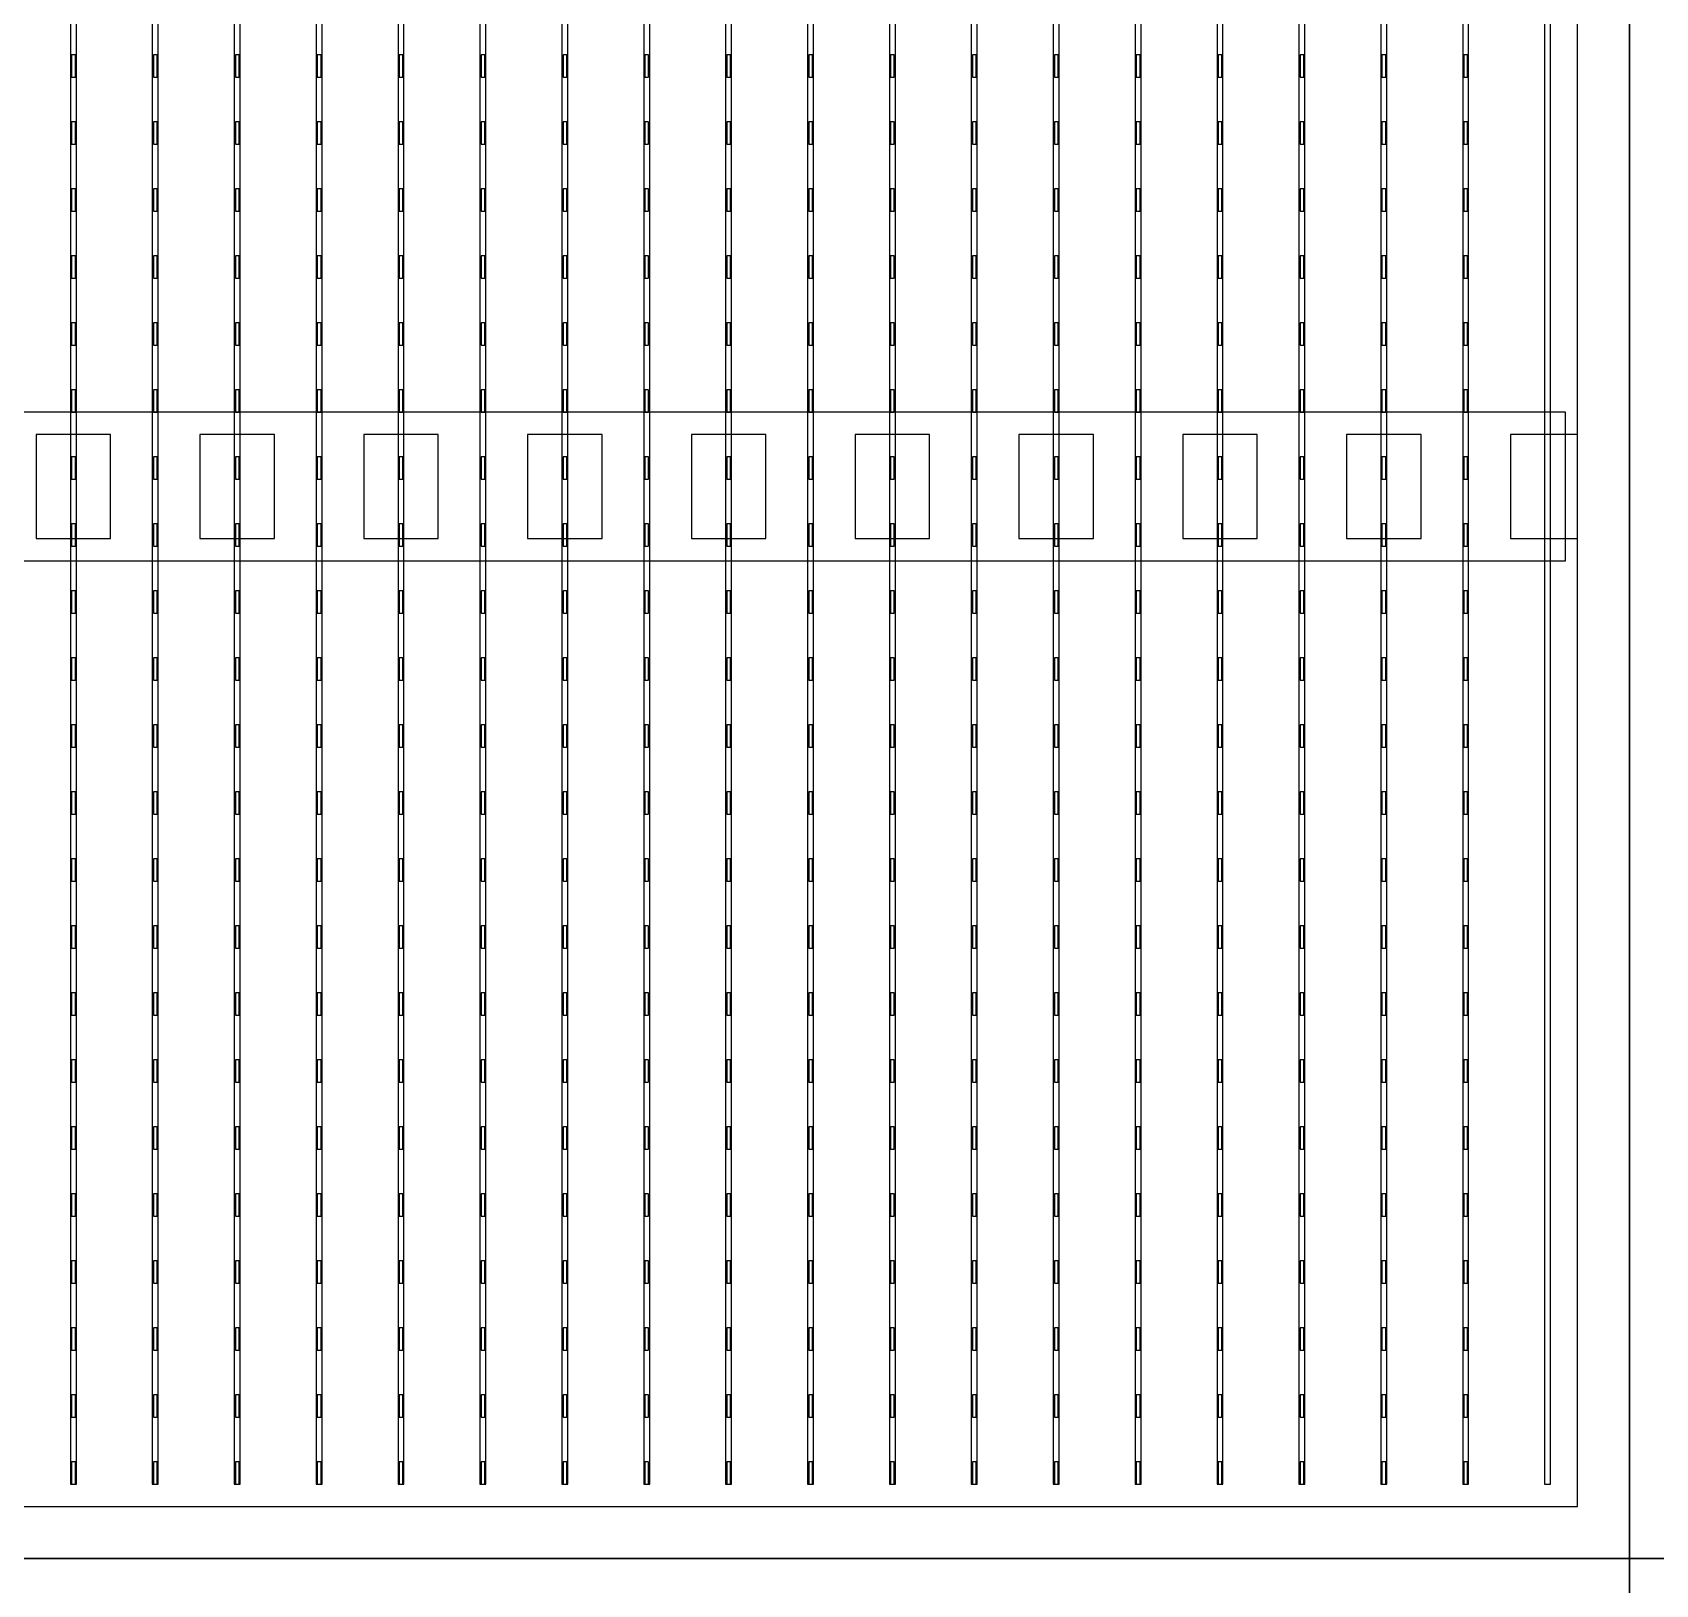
# Model space of a CAD drawing. Header units: millimetres. Extents: x -18 to 142, y -7 to 153.
# Drawn here: x 93.25 to 104.14, y 41.12 to 51.55 of the extents above; entities that cross this region are included whole.
import ezdxf

# ---------------------------------------------------------------- set-up
doc = ezdxf.new("R2010")
doc.units = ezdxf.units.MM
for name, color, linetype in [('BUSBARS', 3, 'Continuous'), ('CELLS', 5, 'Continuous'), ('CONTACT_PADS', 2, 'Continuous'), ('DICING', 4, 'Continuous'), ('FINGERS', 1, 'Continuous'), ('INSULATION', 2, 'Continuous')]:
    doc.layers.add(name, color=color, linetype=linetype)

msp = doc.modelspace()

# ---------------------------------------------------------------- linework, layer by layer
at = {"layer": 'BUSBARS'}
msp.add_lwpolyline([(103.54, 48), (103.54, 49), (83.5, 49), (83.5, 48), (103.54, 48)], close=True, dxfattribs=at)
at = {"layer": 'CELLS'}
for points in [[(103.97, 41.3), (103.97, 62.2), (83.07, 62.2), (83.07, 41.3), (103.97, 41.3)], [(124.87, 41.3), (124.87, 62.2), (103.97, 62.2), (103.97, 41.3), (124.87, 41.3)], [(103.97, 20.4), (103.97, 41.3), (83.07, 41.3), (83.07, 20.4), (103.97, 20.4)], [(124.87, 20.4), (124.87, 41.3), (103.97, 41.3), (103.97, 20.4), (124.87, 20.4)]]:
    msp.add_lwpolyline(points, close=True, dxfattribs=at)
at = {"layer": 'CONTACT_PADS'}
for points in [[(93.533, 51.25), (93.533, 51.4), (93.508, 51.4), (93.508, 51.25), (93.533, 51.25)], [(94.083, 51.25), (94.083, 51.4), (94.058, 51.4), (94.058, 51.25), (94.083, 51.25)], [(94.633, 51.25), (94.633, 51.4), (94.608, 51.4), (94.608, 51.25), (94.633, 51.25)], [(95.183, 51.25), (95.183, 51.4), (95.158, 51.4), (95.158, 51.25), (95.183, 51.25)], [(95.733, 51.25), (95.733, 51.4), (95.708, 51.4), (95.708, 51.25), (95.733, 51.25)], [(96.283, 51.25), (96.283, 51.4), (96.258, 51.4), (96.258, 51.25), (96.283, 51.25)], [(96.833, 51.25), (96.833, 51.4), (96.808, 51.4), (96.808, 51.25), (96.833, 51.25)], [(97.383, 51.25), (97.383, 51.4), (97.358, 51.4), (97.358, 51.25), (97.383, 51.25)], [(97.933, 51.25), (97.933, 51.4), (97.908, 51.4), (97.908, 51.25), (97.933, 51.25)], [(98.483, 51.25), (98.483, 51.4), (98.458, 51.4), (98.458, 51.25), (98.483, 51.25)], [(99.033, 51.25), (99.033, 51.4), (99.008, 51.4), (99.008, 51.25), (99.033, 51.25)], [(99.583, 51.25), (99.583, 51.4), (99.558, 51.4), (99.558, 51.25), (99.583, 51.25)], [(100.133, 51.25), (100.133, 51.4), (100.108, 51.4), (100.108, 51.25), (100.133, 51.25)], [(100.683, 51.25), (100.683, 51.4), (100.658, 51.4), (100.658, 51.25), (100.683, 51.25)], [(101.233, 51.25), (101.233, 51.4), (101.208, 51.4), (101.208, 51.25), (101.233, 51.25)], [(101.783, 51.25), (101.783, 51.4), (101.758, 51.4), (101.758, 51.25), (101.783, 51.25)], [(102.333, 51.25), (102.333, 51.4), (102.308, 51.4), (102.308, 51.25), (102.333, 51.25)], [(102.883, 51.25), (102.883, 51.4), (102.858, 51.4), (102.858, 51.25), (102.883, 51.25)], [(93.533, 50.8), (93.533, 50.95), (93.508, 50.95), (93.508, 50.8), (93.533, 50.8)], [(94.083, 50.8), (94.083, 50.95), (94.058, 50.95), (94.058, 50.8), (94.083, 50.8)], [(94.633, 50.8), (94.633, 50.95), (94.608, 50.95), (94.608, 50.8), (94.633, 50.8)], [(95.183, 50.8), (95.183, 50.95), (95.158, 50.95), (95.158, 50.8), (95.183, 50.8)], [(95.733, 50.8), (95.733, 50.95), (95.708, 50.95), (95.708, 50.8), (95.733, 50.8)], [(96.283, 50.8), (96.283, 50.95), (96.258, 50.95), (96.258, 50.8), (96.283, 50.8)], [(96.833, 50.8), (96.833, 50.95), (96.808, 50.95), (96.808, 50.8), (96.833, 50.8)], [(97.383, 50.8), (97.383, 50.95), (97.358, 50.95), (97.358, 50.8), (97.383, 50.8)], [(97.933, 50.8), (97.933, 50.95), (97.908, 50.95), (97.908, 50.8), (97.933, 50.8)], [(98.483, 50.8), (98.483, 50.95), (98.458, 50.95), (98.458, 50.8), (98.483, 50.8)], [(99.033, 50.8), (99.033, 50.95), (99.008, 50.95), (99.008, 50.8), (99.033, 50.8)], [(99.583, 50.8), (99.583, 50.95), (99.558, 50.95), (99.558, 50.8), (99.583, 50.8)], [(100.133, 50.8), (100.133, 50.95), (100.108, 50.95), (100.108, 50.8), (100.133, 50.8)], [(100.683, 50.8), (100.683, 50.95), (100.658, 50.95), (100.658, 50.8), (100.683, 50.8)], [(101.233, 50.8), (101.233, 50.95), (101.208, 50.95), (101.208, 50.8), (101.233, 50.8)], [(101.783, 50.8), (101.783, 50.95), (101.758, 50.95), (101.758, 50.8), (101.783, 50.8)], [(102.333, 50.8), (102.333, 50.95), (102.308, 50.95), (102.308, 50.8), (102.333, 50.8)], [(102.883, 50.8), (102.883, 50.95), (102.858, 50.95), (102.858, 50.8), (102.883, 50.8)], [(93.533, 50.35), (93.533, 50.5), (93.508, 50.5), (93.508, 50.35), (93.533, 50.35)], [(94.083, 50.35), (94.083, 50.5), (94.058, 50.5), (94.058, 50.35), (94.083, 50.35)], [(94.633, 50.35), (94.633, 50.5), (94.608, 50.5), (94.608, 50.35), (94.633, 50.35)], [(95.183, 50.35), (95.183, 50.5), (95.158, 50.5), (95.158, 50.35), (95.183, 50.35)], [(95.733, 50.35), (95.733, 50.5), (95.708, 50.5), (95.708, 50.35), (95.733, 50.35)], [(96.283, 50.35), (96.283, 50.5), (96.258, 50.5), (96.258, 50.35), (96.283, 50.35)], [(96.833, 50.35), (96.833, 50.5), (96.808, 50.5), (96.808, 50.35), (96.833, 50.35)], [(97.383, 50.35), (97.383, 50.5), (97.358, 50.5), (97.358, 50.35), (97.383, 50.35)], [(97.933, 50.35), (97.933, 50.5), (97.908, 50.5), (97.908, 50.35), (97.933, 50.35)], [(98.483, 50.35), (98.483, 50.5), (98.458, 50.5), (98.458, 50.35), (98.483, 50.35)], [(99.033, 50.35), (99.033, 50.5), (99.008, 50.5), (99.008, 50.35), (99.033, 50.35)], [(99.583, 50.35), (99.583, 50.5), (99.558, 50.5), (99.558, 50.35), (99.583, 50.35)], [(100.133, 50.35), (100.133, 50.5), (100.108, 50.5), (100.108, 50.35), (100.133, 50.35)], [(100.683, 50.35), (100.683, 50.5), (100.658, 50.5), (100.658, 50.35), (100.683, 50.35)], [(101.233, 50.35), (101.233, 50.5), (101.208, 50.5), (101.208, 50.35), (101.233, 50.35)], [(101.783, 50.35), (101.783, 50.5), (101.758, 50.5), (101.758, 50.35), (101.783, 50.35)], [(102.333, 50.35), (102.333, 50.5), (102.308, 50.5), (102.308, 50.35), (102.333, 50.35)], [(102.883, 50.35), (102.883, 50.5), (102.858, 50.5), (102.858, 50.35), (102.883, 50.35)], [(93.533, 49.9), (93.533, 50.05), (93.508, 50.05), (93.508, 49.9), (93.533, 49.9)], [(94.083, 49.9), (94.083, 50.05), (94.058, 50.05), (94.058, 49.9), (94.083, 49.9)], [(94.633, 49.9), (94.633, 50.05), (94.608, 50.05), (94.608, 49.9), (94.633, 49.9)], [(95.183, 49.9), (95.183, 50.05), (95.158, 50.05), (95.158, 49.9), (95.183, 49.9)], [(95.733, 49.9), (95.733, 50.05), (95.708, 50.05), (95.708, 49.9), (95.733, 49.9)], [(96.283, 49.9), (96.283, 50.05), (96.258, 50.05), (96.258, 49.9), (96.283, 49.9)], [(96.833, 49.9), (96.833, 50.05), (96.808, 50.05), (96.808, 49.9), (96.833, 49.9)], [(97.383, 49.9), (97.383, 50.05), (97.358, 50.05), (97.358, 49.9), (97.383, 49.9)], [(97.933, 49.9), (97.933, 50.05), (97.908, 50.05), (97.908, 49.9), (97.933, 49.9)], [(98.483, 49.9), (98.483, 50.05), (98.458, 50.05), (98.458, 49.9), (98.483, 49.9)], [(99.033, 49.9), (99.033, 50.05), (99.008, 50.05), (99.008, 49.9), (99.033, 49.9)], [(99.583, 49.9), (99.583, 50.05), (99.558, 50.05), (99.558, 49.9), (99.583, 49.9)], [(100.133, 49.9), (100.133, 50.05), (100.108, 50.05), (100.108, 49.9), (100.133, 49.9)], [(100.683, 49.9), (100.683, 50.05), (100.658, 50.05), (100.658, 49.9), (100.683, 49.9)], [(101.233, 49.9), (101.233, 50.05), (101.208, 50.05), (101.208, 49.9), (101.233, 49.9)], [(101.783, 49.9), (101.783, 50.05), (101.758, 50.05), (101.758, 49.9), (101.783, 49.9)], [(102.333, 49.9), (102.333, 50.05), (102.308, 50.05), (102.308, 49.9), (102.333, 49.9)], [(102.883, 49.9), (102.883, 50.05), (102.858, 50.05), (102.858, 49.9), (102.883, 49.9)], [(93.533, 49.45), (93.533, 49.6), (93.508, 49.6), (93.508, 49.45), (93.533, 49.45)], [(94.083, 49.45), (94.083, 49.6), (94.058, 49.6), (94.058, 49.45), (94.083, 49.45)], [(94.633, 49.45), (94.633, 49.6), (94.608, 49.6), (94.608, 49.45), (94.633, 49.45)], [(95.183, 49.45), (95.183, 49.6), (95.158, 49.6), (95.158, 49.45), (95.183, 49.45)], [(95.733, 49.45), (95.733, 49.6), (95.708, 49.6), (95.708, 49.45), (95.733, 49.45)], [(96.283, 49.45), (96.283, 49.6), (96.258, 49.6), (96.258, 49.45), (96.283, 49.45)], [(96.833, 49.45), (96.833, 49.6), (96.808, 49.6), (96.808, 49.45), (96.833, 49.45)], [(97.383, 49.45), (97.383, 49.6), (97.358, 49.6), (97.358, 49.45), (97.383, 49.45)], [(97.933, 49.45), (97.933, 49.6), (97.908, 49.6), (97.908, 49.45), (97.933, 49.45)], [(98.483, 49.45), (98.483, 49.6), (98.458, 49.6), (98.458, 49.45), (98.483, 49.45)], [(99.033, 49.45), (99.033, 49.6), (99.008, 49.6), (99.008, 49.45), (99.033, 49.45)], [(99.583, 49.45), (99.583, 49.6), (99.558, 49.6), (99.558, 49.45), (99.583, 49.45)], [(100.133, 49.45), (100.133, 49.6), (100.108, 49.6), (100.108, 49.45), (100.133, 49.45)], [(100.683, 49.45), (100.683, 49.6), (100.658, 49.6), (100.658, 49.45), (100.683, 49.45)], [(101.233, 49.45), (101.233, 49.6), (101.208, 49.6), (101.208, 49.45), (101.233, 49.45)], [(101.783, 49.45), (101.783, 49.6), (101.758, 49.6), (101.758, 49.45), (101.783, 49.45)], [(102.333, 49.45), (102.333, 49.6), (102.308, 49.6), (102.308, 49.45), (102.333, 49.45)], [(102.883, 49.45), (102.883, 49.6), (102.858, 49.6), (102.858, 49.45), (102.883, 49.45)], [(93.533, 49), (93.533, 49.15), (93.508, 49.15), (93.508, 49), (93.533, 49)], [(94.083, 49), (94.083, 49.15), (94.058, 49.15), (94.058, 49), (94.083, 49)], [(94.633, 49), (94.633, 49.15), (94.608, 49.15), (94.608, 49), (94.633, 49)], [(95.183, 49), (95.183, 49.15), (95.158, 49.15), (95.158, 49), (95.183, 49)], [(95.733, 49), (95.733, 49.15), (95.708, 49.15), (95.708, 49), (95.733, 49)], [(96.283, 49), (96.283, 49.15), (96.258, 49.15), (96.258, 49), (96.283, 49)], [(96.833, 49), (96.833, 49.15), (96.808, 49.15), (96.808, 49), (96.833, 49)], [(97.383, 49), (97.383, 49.15), (97.358, 49.15), (97.358, 49), (97.383, 49)], [(97.933, 49), (97.933, 49.15), (97.908, 49.15), (97.908, 49), (97.933, 49)], [(98.483, 49), (98.483, 49.15), (98.458, 49.15), (98.458, 49), (98.483, 49)], [(99.033, 49), (99.033, 49.15), (99.008, 49.15), (99.008, 49), (99.033, 49)], [(99.583, 49), (99.583, 49.15), (99.558, 49.15), (99.558, 49), (99.583, 49)], [(100.133, 49), (100.133, 49.15), (100.108, 49.15), (100.108, 49), (100.133, 49)], [(100.683, 49), (100.683, 49.15), (100.658, 49.15), (100.658, 49), (100.683, 49)], [(101.233, 49), (101.233, 49.15), (101.208, 49.15), (101.208, 49), (101.233, 49)], [(101.783, 49), (101.783, 49.15), (101.758, 49.15), (101.758, 49), (101.783, 49)], [(102.333, 49), (102.333, 49.15), (102.308, 49.15), (102.308, 49), (102.333, 49)], [(102.883, 49), (102.883, 49.15), (102.858, 49.15), (102.858, 49), (102.883, 49)], [(93.533, 48.55), (93.533, 48.7), (93.508, 48.7), (93.508, 48.55), (93.533, 48.55)], [(94.083, 48.55), (94.083, 48.7), (94.058, 48.7), (94.058, 48.55), (94.083, 48.55)], [(94.633, 48.55), (94.633, 48.7), (94.608, 48.7), (94.608, 48.55), (94.633, 48.55)], [(95.183, 48.55), (95.183, 48.7), (95.158, 48.7), (95.158, 48.55), (95.183, 48.55)], [(95.733, 48.55), (95.733, 48.7), (95.708, 48.7), (95.708, 48.55), (95.733, 48.55)], [(96.283, 48.55), (96.283, 48.7), (96.258, 48.7), (96.258, 48.55), (96.283, 48.55)], [(96.833, 48.55), (96.833, 48.7), (96.808, 48.7), (96.808, 48.55), (96.833, 48.55)], [(97.383, 48.55), (97.383, 48.7), (97.358, 48.7), (97.358, 48.55), (97.383, 48.55)], [(97.933, 48.55), (97.933, 48.7), (97.908, 48.7), (97.908, 48.55), (97.933, 48.55)], [(98.483, 48.55), (98.483, 48.7), (98.458, 48.7), (98.458, 48.55), (98.483, 48.55)], [(99.033, 48.55), (99.033, 48.7), (99.008, 48.7), (99.008, 48.55), (99.033, 48.55)], [(99.583, 48.55), (99.583, 48.7), (99.558, 48.7), (99.558, 48.55), (99.583, 48.55)], [(100.133, 48.55), (100.133, 48.7), (100.108, 48.7), (100.108, 48.55), (100.133, 48.55)], [(100.683, 48.55), (100.683, 48.7), (100.658, 48.7), (100.658, 48.55), (100.683, 48.55)], [(101.233, 48.55), (101.233, 48.7), (101.208, 48.7), (101.208, 48.55), (101.233, 48.55)], [(101.783, 48.55), (101.783, 48.7), (101.758, 48.7), (101.758, 48.55), (101.783, 48.55)], [(102.333, 48.55), (102.333, 48.7), (102.308, 48.7), (102.308, 48.55), (102.333, 48.55)], [(102.883, 48.55), (102.883, 48.7), (102.858, 48.7), (102.858, 48.55), (102.883, 48.55)], [(93.533, 48.1), (93.533, 48.25), (93.508, 48.25), (93.508, 48.1), (93.533, 48.1)], [(94.083, 48.1), (94.083, 48.25), (94.058, 48.25), (94.058, 48.1), (94.083, 48.1)], [(94.633, 48.1), (94.633, 48.25), (94.608, 48.25), (94.608, 48.1), (94.633, 48.1)], [(95.183, 48.1), (95.183, 48.25), (95.158, 48.25), (95.158, 48.1), (95.183, 48.1)], [(95.733, 48.1), (95.733, 48.25), (95.708, 48.25), (95.708, 48.1), (95.733, 48.1)], [(96.283, 48.1), (96.283, 48.25), (96.258, 48.25), (96.258, 48.1), (96.283, 48.1)], [(96.833, 48.1), (96.833, 48.25), (96.808, 48.25), (96.808, 48.1), (96.833, 48.1)], [(97.383, 48.1), (97.383, 48.25), (97.358, 48.25), (97.358, 48.1), (97.383, 48.1)], [(97.933, 48.1), (97.933, 48.25), (97.908, 48.25), (97.908, 48.1), (97.933, 48.1)], [(98.483, 48.1), (98.483, 48.25), (98.458, 48.25), (98.458, 48.1), (98.483, 48.1)], [(99.033, 48.1), (99.033, 48.25), (99.008, 48.25), (99.008, 48.1), (99.033, 48.1)], [(99.583, 48.1), (99.583, 48.25), (99.558, 48.25), (99.558, 48.1), (99.583, 48.1)], [(100.133, 48.1), (100.133, 48.25), (100.108, 48.25), (100.108, 48.1), (100.133, 48.1)], [(100.683, 48.1), (100.683, 48.25), (100.658, 48.25), (100.658, 48.1), (100.683, 48.1)], [(101.233, 48.1), (101.233, 48.25), (101.208, 48.25), (101.208, 48.1), (101.233, 48.1)], [(101.783, 48.1), (101.783, 48.25), (101.758, 48.25), (101.758, 48.1), (101.783, 48.1)], [(102.333, 48.1), (102.333, 48.25), (102.308, 48.25), (102.308, 48.1), (102.333, 48.1)], [(102.883, 48.1), (102.883, 48.25), (102.858, 48.25), (102.858, 48.1), (102.883, 48.1)], [(93.533, 47.65), (93.533, 47.8), (93.508, 47.8), (93.508, 47.65), (93.533, 47.65)], [(94.083, 47.65), (94.083, 47.8), (94.058, 47.8), (94.058, 47.65), (94.083, 47.65)], [(94.633, 47.65), (94.633, 47.8), (94.608, 47.8), (94.608, 47.65), (94.633, 47.65)], [(95.183, 47.65), (95.183, 47.8), (95.158, 47.8), (95.158, 47.65), (95.183, 47.65)], [(95.733, 47.65), (95.733, 47.8), (95.708, 47.8), (95.708, 47.65), (95.733, 47.65)], [(96.283, 47.65), (96.283, 47.8), (96.258, 47.8), (96.258, 47.65), (96.283, 47.65)], [(96.833, 47.65), (96.833, 47.8), (96.808, 47.8), (96.808, 47.65), (96.833, 47.65)], [(97.383, 47.65), (97.383, 47.8), (97.358, 47.8), (97.358, 47.65), (97.383, 47.65)], [(97.933, 47.65), (97.933, 47.8), (97.908, 47.8), (97.908, 47.65), (97.933, 47.65)], [(98.483, 47.65), (98.483, 47.8), (98.458, 47.8), (98.458, 47.65), (98.483, 47.65)], [(99.033, 47.65), (99.033, 47.8), (99.008, 47.8), (99.008, 47.65), (99.033, 47.65)], [(99.583, 47.65), (99.583, 47.8), (99.558, 47.8), (99.558, 47.65), (99.583, 47.65)], [(100.133, 47.65), (100.133, 47.8), (100.108, 47.8), (100.108, 47.65), (100.133, 47.65)], [(100.683, 47.65), (100.683, 47.8), (100.658, 47.8), (100.658, 47.65), (100.683, 47.65)], [(101.233, 47.65), (101.233, 47.8), (101.208, 47.8), (101.208, 47.65), (101.233, 47.65)], [(101.783, 47.65), (101.783, 47.8), (101.758, 47.8), (101.758, 47.65), (101.783, 47.65)], [(102.333, 47.65), (102.333, 47.8), (102.308, 47.8), (102.308, 47.65), (102.333, 47.65)], [(102.883, 47.65), (102.883, 47.8), (102.858, 47.8), (102.858, 47.65), (102.883, 47.65)], [(93.533, 47.2), (93.533, 47.35), (93.508, 47.35), (93.508, 47.2), (93.533, 47.2)], [(94.083, 47.2), (94.083, 47.35), (94.058, 47.35), (94.058, 47.2), (94.083, 47.2)], [(94.633, 47.2), (94.633, 47.35), (94.608, 47.35), (94.608, 47.2), (94.633, 47.2)], [(95.183, 47.2), (95.183, 47.35), (95.158, 47.35), (95.158, 47.2), (95.183, 47.2)], [(95.733, 47.2), (95.733, 47.35), (95.708, 47.35), (95.708, 47.2), (95.733, 47.2)], [(96.283, 47.2), (96.283, 47.35), (96.258, 47.35), (96.258, 47.2), (96.283, 47.2)], [(96.833, 47.2), (96.833, 47.35), (96.808, 47.35), (96.808, 47.2), (96.833, 47.2)], [(97.383, 47.2), (97.383, 47.35), (97.358, 47.35), (97.358, 47.2), (97.383, 47.2)], [(97.933, 47.2), (97.933, 47.35), (97.908, 47.35), (97.908, 47.2), (97.933, 47.2)], [(98.483, 47.2), (98.483, 47.35), (98.458, 47.35), (98.458, 47.2), (98.483, 47.2)], [(99.033, 47.2), (99.033, 47.35), (99.008, 47.35), (99.008, 47.2), (99.033, 47.2)], [(99.583, 47.2), (99.583, 47.35), (99.558, 47.35), (99.558, 47.2), (99.583, 47.2)], [(100.133, 47.2), (100.133, 47.35), (100.108, 47.35), (100.108, 47.2), (100.133, 47.2)], [(100.683, 47.2), (100.683, 47.35), (100.658, 47.35), (100.658, 47.2), (100.683, 47.2)], [(101.233, 47.2), (101.233, 47.35), (101.208, 47.35), (101.208, 47.2), (101.233, 47.2)], [(101.783, 47.2), (101.783, 47.35), (101.758, 47.35), (101.758, 47.2), (101.783, 47.2)], [(102.333, 47.2), (102.333, 47.35), (102.308, 47.35), (102.308, 47.2), (102.333, 47.2)], [(102.883, 47.2), (102.883, 47.35), (102.858, 47.35), (102.858, 47.2), (102.883, 47.2)], [(93.533, 46.75), (93.533, 46.9), (93.508, 46.9), (93.508, 46.75), (93.533, 46.75)], [(94.083, 46.75), (94.083, 46.9), (94.058, 46.9), (94.058, 46.75), (94.083, 46.75)], [(94.633, 46.75), (94.633, 46.9), (94.608, 46.9), (94.608, 46.75), (94.633, 46.75)], [(95.183, 46.75), (95.183, 46.9), (95.158, 46.9), (95.158, 46.75), (95.183, 46.75)], [(95.733, 46.75), (95.733, 46.9), (95.708, 46.9), (95.708, 46.75), (95.733, 46.75)], [(96.283, 46.75), (96.283, 46.9), (96.258, 46.9), (96.258, 46.75), (96.283, 46.75)], [(96.833, 46.75), (96.833, 46.9), (96.808, 46.9), (96.808, 46.75), (96.833, 46.75)], [(97.383, 46.75), (97.383, 46.9), (97.358, 46.9), (97.358, 46.75), (97.383, 46.75)], [(97.933, 46.75), (97.933, 46.9), (97.908, 46.9), (97.908, 46.75), (97.933, 46.75)], [(98.483, 46.75), (98.483, 46.9), (98.458, 46.9), (98.458, 46.75), (98.483, 46.75)], [(99.033, 46.75), (99.033, 46.9), (99.008, 46.9), (99.008, 46.75), (99.033, 46.75)], [(99.583, 46.75), (99.583, 46.9), (99.558, 46.9), (99.558, 46.75), (99.583, 46.75)], [(100.133, 46.75), (100.133, 46.9), (100.108, 46.9), (100.108, 46.75), (100.133, 46.75)], [(100.683, 46.75), (100.683, 46.9), (100.658, 46.9), (100.658, 46.75), (100.683, 46.75)], [(101.233, 46.75), (101.233, 46.9), (101.208, 46.9), (101.208, 46.75), (101.233, 46.75)], [(101.783, 46.75), (101.783, 46.9), (101.758, 46.9), (101.758, 46.75), (101.783, 46.75)], [(102.333, 46.75), (102.333, 46.9), (102.308, 46.9), (102.308, 46.75), (102.333, 46.75)], [(102.883, 46.75), (102.883, 46.9), (102.858, 46.9), (102.858, 46.75), (102.883, 46.75)], [(93.533, 46.3), (93.533, 46.45), (93.508, 46.45), (93.508, 46.3), (93.533, 46.3)], [(94.083, 46.3), (94.083, 46.45), (94.058, 46.45), (94.058, 46.3), (94.083, 46.3)], [(94.633, 46.3), (94.633, 46.45), (94.608, 46.45), (94.608, 46.3), (94.633, 46.3)], [(95.183, 46.3), (95.183, 46.45), (95.158, 46.45), (95.158, 46.3), (95.183, 46.3)], [(95.733, 46.3), (95.733, 46.45), (95.708, 46.45), (95.708, 46.3), (95.733, 46.3)], [(96.283, 46.3), (96.283, 46.45), (96.258, 46.45), (96.258, 46.3), (96.283, 46.3)], [(96.833, 46.3), (96.833, 46.45), (96.808, 46.45), (96.808, 46.3), (96.833, 46.3)], [(97.383, 46.3), (97.383, 46.45), (97.358, 46.45), (97.358, 46.3), (97.383, 46.3)], [(97.933, 46.3), (97.933, 46.45), (97.908, 46.45), (97.908, 46.3), (97.933, 46.3)], [(98.483, 46.3), (98.483, 46.45), (98.458, 46.45), (98.458, 46.3), (98.483, 46.3)], [(99.033, 46.3), (99.033, 46.45), (99.008, 46.45), (99.008, 46.3), (99.033, 46.3)], [(99.583, 46.3), (99.583, 46.45), (99.558, 46.45), (99.558, 46.3), (99.583, 46.3)], [(100.133, 46.3), (100.133, 46.45), (100.108, 46.45), (100.108, 46.3), (100.133, 46.3)], [(100.683, 46.3), (100.683, 46.45), (100.658, 46.45), (100.658, 46.3), (100.683, 46.3)], [(101.233, 46.3), (101.233, 46.45), (101.208, 46.45), (101.208, 46.3), (101.233, 46.3)], [(101.783, 46.3), (101.783, 46.45), (101.758, 46.45), (101.758, 46.3), (101.783, 46.3)], [(102.333, 46.3), (102.333, 46.45), (102.308, 46.45), (102.308, 46.3), (102.333, 46.3)], [(102.883, 46.3), (102.883, 46.45), (102.858, 46.45), (102.858, 46.3), (102.883, 46.3)], [(93.533, 45.85), (93.533, 46), (93.508, 46), (93.508, 45.85), (93.533, 45.85)], [(94.083, 45.85), (94.083, 46), (94.058, 46), (94.058, 45.85), (94.083, 45.85)], [(94.633, 45.85), (94.633, 46), (94.608, 46), (94.608, 45.85), (94.633, 45.85)], [(95.183, 45.85), (95.183, 46), (95.158, 46), (95.158, 45.85), (95.183, 45.85)], [(95.733, 45.85), (95.733, 46), (95.708, 46), (95.708, 45.85), (95.733, 45.85)], [(96.283, 45.85), (96.283, 46), (96.258, 46), (96.258, 45.85), (96.283, 45.85)], [(96.833, 45.85), (96.833, 46), (96.808, 46), (96.808, 45.85), (96.833, 45.85)], [(97.383, 45.85), (97.383, 46), (97.358, 46), (97.358, 45.85), (97.383, 45.85)], [(97.933, 45.85), (97.933, 46), (97.908, 46), (97.908, 45.85), (97.933, 45.85)], [(98.483, 45.85), (98.483, 46), (98.458, 46), (98.458, 45.85), (98.483, 45.85)], [(99.033, 45.85), (99.033, 46), (99.008, 46), (99.008, 45.85), (99.033, 45.85)], [(99.583, 45.85), (99.583, 46), (99.558, 46), (99.558, 45.85), (99.583, 45.85)], [(100.133, 45.85), (100.133, 46), (100.108, 46), (100.108, 45.85), (100.133, 45.85)], [(100.683, 45.85), (100.683, 46), (100.658, 46), (100.658, 45.85), (100.683, 45.85)], [(101.233, 45.85), (101.233, 46), (101.208, 46), (101.208, 45.85), (101.233, 45.85)], [(101.783, 45.85), (101.783, 46), (101.758, 46), (101.758, 45.85), (101.783, 45.85)], [(102.333, 45.85), (102.333, 46), (102.308, 46), (102.308, 45.85), (102.333, 45.85)], [(102.883, 45.85), (102.883, 46), (102.858, 46), (102.858, 45.85), (102.883, 45.85)], [(93.533, 45.4), (93.533, 45.55), (93.508, 45.55), (93.508, 45.4), (93.533, 45.4)], [(94.083, 45.4), (94.083, 45.55), (94.058, 45.55), (94.058, 45.4), (94.083, 45.4)], [(94.633, 45.4), (94.633, 45.55), (94.608, 45.55), (94.608, 45.4), (94.633, 45.4)], [(95.183, 45.4), (95.183, 45.55), (95.158, 45.55), (95.158, 45.4), (95.183, 45.4)], [(95.733, 45.4), (95.733, 45.55), (95.708, 45.55), (95.708, 45.4), (95.733, 45.4)], [(96.283, 45.4), (96.283, 45.55), (96.258, 45.55), (96.258, 45.4), (96.283, 45.4)], [(96.833, 45.4), (96.833, 45.55), (96.808, 45.55), (96.808, 45.4), (96.833, 45.4)], [(97.383, 45.4), (97.383, 45.55), (97.358, 45.55), (97.358, 45.4), (97.383, 45.4)], [(97.933, 45.4), (97.933, 45.55), (97.908, 45.55), (97.908, 45.4), (97.933, 45.4)], [(98.483, 45.4), (98.483, 45.55), (98.458, 45.55), (98.458, 45.4), (98.483, 45.4)], [(99.033, 45.4), (99.033, 45.55), (99.008, 45.55), (99.008, 45.4), (99.033, 45.4)], [(99.583, 45.4), (99.583, 45.55), (99.558, 45.55), (99.558, 45.4), (99.583, 45.4)], [(100.133, 45.4), (100.133, 45.55), (100.108, 45.55), (100.108, 45.4), (100.133, 45.4)], [(100.683, 45.4), (100.683, 45.55), (100.658, 45.55), (100.658, 45.4), (100.683, 45.4)], [(101.233, 45.4), (101.233, 45.55), (101.208, 45.55), (101.208, 45.4), (101.233, 45.4)], [(101.783, 45.4), (101.783, 45.55), (101.758, 45.55), (101.758, 45.4), (101.783, 45.4)], [(102.333, 45.4), (102.333, 45.55), (102.308, 45.55), (102.308, 45.4), (102.333, 45.4)], [(102.883, 45.4), (102.883, 45.55), (102.858, 45.55), (102.858, 45.4), (102.883, 45.4)], [(93.533, 44.95), (93.533, 45.1), (93.508, 45.1), (93.508, 44.95), (93.533, 44.95)], [(94.083, 44.95), (94.083, 45.1), (94.058, 45.1), (94.058, 44.95), (94.083, 44.95)], [(94.633, 44.95), (94.633, 45.1), (94.608, 45.1), (94.608, 44.95), (94.633, 44.95)], [(95.183, 44.95), (95.183, 45.1), (95.158, 45.1), (95.158, 44.95), (95.183, 44.95)], [(95.733, 44.95), (95.733, 45.1), (95.708, 45.1), (95.708, 44.95), (95.733, 44.95)], [(96.283, 44.95), (96.283, 45.1), (96.258, 45.1), (96.258, 44.95), (96.283, 44.95)], [(96.833, 44.95), (96.833, 45.1), (96.808, 45.1), (96.808, 44.95), (96.833, 44.95)], [(97.383, 44.95), (97.383, 45.1), (97.358, 45.1), (97.358, 44.95), (97.383, 44.95)], [(97.933, 44.95), (97.933, 45.1), (97.908, 45.1), (97.908, 44.95), (97.933, 44.95)], [(98.483, 44.95), (98.483, 45.1), (98.458, 45.1), (98.458, 44.95), (98.483, 44.95)], [(99.033, 44.95), (99.033, 45.1), (99.008, 45.1), (99.008, 44.95), (99.033, 44.95)], [(99.583, 44.95), (99.583, 45.1), (99.558, 45.1), (99.558, 44.95), (99.583, 44.95)], [(100.133, 44.95), (100.133, 45.1), (100.108, 45.1), (100.108, 44.95), (100.133, 44.95)], [(100.683, 44.95), (100.683, 45.1), (100.658, 45.1), (100.658, 44.95), (100.683, 44.95)], [(101.233, 44.95), (101.233, 45.1), (101.208, 45.1), (101.208, 44.95), (101.233, 44.95)], [(101.783, 44.95), (101.783, 45.1), (101.758, 45.1), (101.758, 44.95), (101.783, 44.95)], [(102.333, 44.95), (102.333, 45.1), (102.308, 45.1), (102.308, 44.95), (102.333, 44.95)], [(102.883, 44.95), (102.883, 45.1), (102.858, 45.1), (102.858, 44.95), (102.883, 44.95)], [(93.533, 44.5), (93.533, 44.65), (93.508, 44.65), (93.508, 44.5), (93.533, 44.5)], [(94.083, 44.5), (94.083, 44.65), (94.058, 44.65), (94.058, 44.5), (94.083, 44.5)], [(94.633, 44.5), (94.633, 44.65), (94.608, 44.65), (94.608, 44.5), (94.633, 44.5)], [(95.183, 44.5), (95.183, 44.65), (95.158, 44.65), (95.158, 44.5), (95.183, 44.5)], [(95.733, 44.5), (95.733, 44.65), (95.708, 44.65), (95.708, 44.5), (95.733, 44.5)], [(96.283, 44.5), (96.283, 44.65), (96.258, 44.65), (96.258, 44.5), (96.283, 44.5)], [(96.833, 44.5), (96.833, 44.65), (96.808, 44.65), (96.808, 44.5), (96.833, 44.5)], [(97.383, 44.5), (97.383, 44.65), (97.358, 44.65), (97.358, 44.5), (97.383, 44.5)], [(97.933, 44.5), (97.933, 44.65), (97.908, 44.65), (97.908, 44.5), (97.933, 44.5)], [(98.483, 44.5), (98.483, 44.65), (98.458, 44.65), (98.458, 44.5), (98.483, 44.5)], [(99.033, 44.5), (99.033, 44.65), (99.008, 44.65), (99.008, 44.5), (99.033, 44.5)], [(99.583, 44.5), (99.583, 44.65), (99.558, 44.65), (99.558, 44.5), (99.583, 44.5)], [(100.133, 44.5), (100.133, 44.65), (100.108, 44.65), (100.108, 44.5), (100.133, 44.5)], [(100.683, 44.5), (100.683, 44.65), (100.658, 44.65), (100.658, 44.5), (100.683, 44.5)], [(101.233, 44.5), (101.233, 44.65), (101.208, 44.65), (101.208, 44.5), (101.233, 44.5)], [(101.783, 44.5), (101.783, 44.65), (101.758, 44.65), (101.758, 44.5), (101.783, 44.5)], [(102.333, 44.5), (102.333, 44.65), (102.308, 44.65), (102.308, 44.5), (102.333, 44.5)], [(102.883, 44.5), (102.883, 44.65), (102.858, 44.65), (102.858, 44.5), (102.883, 44.5)], [(93.533, 44.05), (93.533, 44.2), (93.508, 44.2), (93.508, 44.05), (93.533, 44.05)], [(94.083, 44.05), (94.083, 44.2), (94.058, 44.2), (94.058, 44.05), (94.083, 44.05)], [(94.633, 44.05), (94.633, 44.2), (94.608, 44.2), (94.608, 44.05), (94.633, 44.05)], [(95.183, 44.05), (95.183, 44.2), (95.158, 44.2), (95.158, 44.05), (95.183, 44.05)], [(95.733, 44.05), (95.733, 44.2), (95.708, 44.2), (95.708, 44.05), (95.733, 44.05)], [(96.283, 44.05), (96.283, 44.2), (96.258, 44.2), (96.258, 44.05), (96.283, 44.05)], [(96.833, 44.05), (96.833, 44.2), (96.808, 44.2), (96.808, 44.05), (96.833, 44.05)], [(97.383, 44.05), (97.383, 44.2), (97.358, 44.2), (97.358, 44.05), (97.383, 44.05)], [(97.933, 44.05), (97.933, 44.2), (97.908, 44.2), (97.908, 44.05), (97.933, 44.05)], [(98.483, 44.05), (98.483, 44.2), (98.458, 44.2), (98.458, 44.05), (98.483, 44.05)], [(99.033, 44.05), (99.033, 44.2), (99.008, 44.2), (99.008, 44.05), (99.033, 44.05)], [(99.583, 44.05), (99.583, 44.2), (99.558, 44.2), (99.558, 44.05), (99.583, 44.05)], [(100.133, 44.05), (100.133, 44.2), (100.108, 44.2), (100.108, 44.05), (100.133, 44.05)], [(100.683, 44.05), (100.683, 44.2), (100.658, 44.2), (100.658, 44.05), (100.683, 44.05)], [(101.233, 44.05), (101.233, 44.2), (101.208, 44.2), (101.208, 44.05), (101.233, 44.05)], [(101.783, 44.05), (101.783, 44.2), (101.758, 44.2), (101.758, 44.05), (101.783, 44.05)], [(102.333, 44.05), (102.333, 44.2), (102.308, 44.2), (102.308, 44.05), (102.333, 44.05)], [(102.883, 44.05), (102.883, 44.2), (102.858, 44.2), (102.858, 44.05), (102.883, 44.05)], [(93.533, 43.6), (93.533, 43.75), (93.508, 43.75), (93.508, 43.6), (93.533, 43.6)], [(94.083, 43.6), (94.083, 43.75), (94.058, 43.75), (94.058, 43.6), (94.083, 43.6)], [(94.633, 43.6), (94.633, 43.75), (94.608, 43.75), (94.608, 43.6), (94.633, 43.6)], [(95.183, 43.6), (95.183, 43.75), (95.158, 43.75), (95.158, 43.6), (95.183, 43.6)], [(95.733, 43.6), (95.733, 43.75), (95.708, 43.75), (95.708, 43.6), (95.733, 43.6)], [(96.283, 43.6), (96.283, 43.75), (96.258, 43.75), (96.258, 43.6), (96.283, 43.6)], [(96.833, 43.6), (96.833, 43.75), (96.808, 43.75), (96.808, 43.6), (96.833, 43.6)], [(97.383, 43.6), (97.383, 43.75), (97.358, 43.75), (97.358, 43.6), (97.383, 43.6)], [(97.933, 43.6), (97.933, 43.75), (97.908, 43.75), (97.908, 43.6), (97.933, 43.6)], [(98.483, 43.6), (98.483, 43.75), (98.458, 43.75), (98.458, 43.6), (98.483, 43.6)], [(99.033, 43.6), (99.033, 43.75), (99.008, 43.75), (99.008, 43.6), (99.033, 43.6)], [(99.583, 43.6), (99.583, 43.75), (99.558, 43.75), (99.558, 43.6), (99.583, 43.6)], [(100.133, 43.6), (100.133, 43.75), (100.108, 43.75), (100.108, 43.6), (100.133, 43.6)], [(100.683, 43.6), (100.683, 43.75), (100.658, 43.75), (100.658, 43.6), (100.683, 43.6)], [(101.233, 43.6), (101.233, 43.75), (101.208, 43.75), (101.208, 43.6), (101.233, 43.6)], [(101.783, 43.6), (101.783, 43.75), (101.758, 43.75), (101.758, 43.6), (101.783, 43.6)], [(102.333, 43.6), (102.333, 43.75), (102.308, 43.75), (102.308, 43.6), (102.333, 43.6)], [(102.883, 43.6), (102.883, 43.75), (102.858, 43.75), (102.858, 43.6), (102.883, 43.6)], [(93.533, 43.15), (93.533, 43.3), (93.508, 43.3), (93.508, 43.15), (93.533, 43.15)], [(94.083, 43.15), (94.083, 43.3), (94.058, 43.3), (94.058, 43.15), (94.083, 43.15)], [(94.633, 43.15), (94.633, 43.3), (94.608, 43.3), (94.608, 43.15), (94.633, 43.15)], [(95.183, 43.15), (95.183, 43.3), (95.158, 43.3), (95.158, 43.15), (95.183, 43.15)], [(95.733, 43.15), (95.733, 43.3), (95.708, 43.3), (95.708, 43.15), (95.733, 43.15)], [(96.283, 43.15), (96.283, 43.3), (96.258, 43.3), (96.258, 43.15), (96.283, 43.15)], [(96.833, 43.15), (96.833, 43.3), (96.808, 43.3), (96.808, 43.15), (96.833, 43.15)], [(97.383, 43.15), (97.383, 43.3), (97.358, 43.3), (97.358, 43.15), (97.383, 43.15)], [(97.933, 43.15), (97.933, 43.3), (97.908, 43.3), (97.908, 43.15), (97.933, 43.15)], [(98.483, 43.15), (98.483, 43.3), (98.458, 43.3), (98.458, 43.15), (98.483, 43.15)], [(99.033, 43.15), (99.033, 43.3), (99.008, 43.3), (99.008, 43.15), (99.033, 43.15)], [(99.583, 43.15), (99.583, 43.3), (99.558, 43.3), (99.558, 43.15), (99.583, 43.15)], [(100.133, 43.15), (100.133, 43.3), (100.108, 43.3), (100.108, 43.15), (100.133, 43.15)], [(100.683, 43.15), (100.683, 43.3), (100.658, 43.3), (100.658, 43.15), (100.683, 43.15)], [(101.233, 43.15), (101.233, 43.3), (101.208, 43.3), (101.208, 43.15), (101.233, 43.15)], [(101.783, 43.15), (101.783, 43.3), (101.758, 43.3), (101.758, 43.15), (101.783, 43.15)], [(102.333, 43.15), (102.333, 43.3), (102.308, 43.3), (102.308, 43.15), (102.333, 43.15)], [(102.883, 43.15), (102.883, 43.3), (102.858, 43.3), (102.858, 43.15), (102.883, 43.15)], [(93.533, 42.7), (93.533, 42.85), (93.508, 42.85), (93.508, 42.7), (93.533, 42.7)], [(94.083, 42.7), (94.083, 42.85), (94.058, 42.85), (94.058, 42.7), (94.083, 42.7)], [(94.633, 42.7), (94.633, 42.85), (94.608, 42.85), (94.608, 42.7), (94.633, 42.7)], [(95.183, 42.7), (95.183, 42.85), (95.158, 42.85), (95.158, 42.7), (95.183, 42.7)], [(95.733, 42.7), (95.733, 42.85), (95.708, 42.85), (95.708, 42.7), (95.733, 42.7)], [(96.283, 42.7), (96.283, 42.85), (96.258, 42.85), (96.258, 42.7), (96.283, 42.7)], [(96.833, 42.7), (96.833, 42.85), (96.808, 42.85), (96.808, 42.7), (96.833, 42.7)], [(97.383, 42.7), (97.383, 42.85), (97.358, 42.85), (97.358, 42.7), (97.383, 42.7)], [(97.933, 42.7), (97.933, 42.85), (97.908, 42.85), (97.908, 42.7), (97.933, 42.7)], [(98.483, 42.7), (98.483, 42.85), (98.458, 42.85), (98.458, 42.7), (98.483, 42.7)], [(99.033, 42.7), (99.033, 42.85), (99.008, 42.85), (99.008, 42.7), (99.033, 42.7)], [(99.583, 42.7), (99.583, 42.85), (99.558, 42.85), (99.558, 42.7), (99.583, 42.7)], [(100.133, 42.7), (100.133, 42.85), (100.108, 42.85), (100.108, 42.7), (100.133, 42.7)], [(100.683, 42.7), (100.683, 42.85), (100.658, 42.85), (100.658, 42.7), (100.683, 42.7)], [(101.233, 42.7), (101.233, 42.85), (101.208, 42.85), (101.208, 42.7), (101.233, 42.7)], [(101.783, 42.7), (101.783, 42.85), (101.758, 42.85), (101.758, 42.7), (101.783, 42.7)], [(102.333, 42.7), (102.333, 42.85), (102.308, 42.85), (102.308, 42.7), (102.333, 42.7)], [(102.883, 42.7), (102.883, 42.85), (102.858, 42.85), (102.858, 42.7), (102.883, 42.7)], [(93.533, 42.25), (93.533, 42.4), (93.508, 42.4), (93.508, 42.25), (93.533, 42.25)], [(94.083, 42.25), (94.083, 42.4), (94.058, 42.4), (94.058, 42.25), (94.083, 42.25)], [(94.633, 42.25), (94.633, 42.4), (94.608, 42.4), (94.608, 42.25), (94.633, 42.25)], [(95.183, 42.25), (95.183, 42.4), (95.158, 42.4), (95.158, 42.25), (95.183, 42.25)], [(95.733, 42.25), (95.733, 42.4), (95.708, 42.4), (95.708, 42.25), (95.733, 42.25)], [(96.283, 42.25), (96.283, 42.4), (96.258, 42.4), (96.258, 42.25), (96.283, 42.25)], [(96.833, 42.25), (96.833, 42.4), (96.808, 42.4), (96.808, 42.25), (96.833, 42.25)], [(97.383, 42.25), (97.383, 42.4), (97.358, 42.4), (97.358, 42.25), (97.383, 42.25)], [(97.933, 42.25), (97.933, 42.4), (97.908, 42.4), (97.908, 42.25), (97.933, 42.25)], [(98.483, 42.25), (98.483, 42.4), (98.458, 42.4), (98.458, 42.25), (98.483, 42.25)], [(99.033, 42.25), (99.033, 42.4), (99.008, 42.4), (99.008, 42.25), (99.033, 42.25)], [(99.583, 42.25), (99.583, 42.4), (99.558, 42.4), (99.558, 42.25), (99.583, 42.25)], [(100.133, 42.25), (100.133, 42.4), (100.108, 42.4), (100.108, 42.25), (100.133, 42.25)], [(100.683, 42.25), (100.683, 42.4), (100.658, 42.4), (100.658, 42.25), (100.683, 42.25)], [(101.233, 42.25), (101.233, 42.4), (101.208, 42.4), (101.208, 42.25), (101.233, 42.25)], [(101.783, 42.25), (101.783, 42.4), (101.758, 42.4), (101.758, 42.25), (101.783, 42.25)], [(102.333, 42.25), (102.333, 42.4), (102.308, 42.4), (102.308, 42.25), (102.333, 42.25)], [(102.883, 42.25), (102.883, 42.4), (102.858, 42.4), (102.858, 42.25), (102.883, 42.25)], [(93.533, 41.8), (93.533, 41.95), (93.508, 41.95), (93.508, 41.8), (93.533, 41.8)], [(94.083, 41.8), (94.083, 41.95), (94.058, 41.95), (94.058, 41.8), (94.083, 41.8)], [(94.633, 41.8), (94.633, 41.95), (94.608, 41.95), (94.608, 41.8), (94.633, 41.8)], [(95.183, 41.8), (95.183, 41.95), (95.158, 41.95), (95.158, 41.8), (95.183, 41.8)], [(95.733, 41.8), (95.733, 41.95), (95.708, 41.95), (95.708, 41.8), (95.733, 41.8)], [(96.283, 41.8), (96.283, 41.95), (96.258, 41.95), (96.258, 41.8), (96.283, 41.8)], [(96.833, 41.8), (96.833, 41.95), (96.808, 41.95), (96.808, 41.8), (96.833, 41.8)], [(97.383, 41.8), (97.383, 41.95), (97.358, 41.95), (97.358, 41.8), (97.383, 41.8)], [(97.933, 41.8), (97.933, 41.95), (97.908, 41.95), (97.908, 41.8), (97.933, 41.8)], [(98.483, 41.8), (98.483, 41.95), (98.458, 41.95), (98.458, 41.8), (98.483, 41.8)], [(99.033, 41.8), (99.033, 41.95), (99.008, 41.95), (99.008, 41.8), (99.033, 41.8)], [(99.583, 41.8), (99.583, 41.95), (99.558, 41.95), (99.558, 41.8), (99.583, 41.8)], [(100.133, 41.8), (100.133, 41.95), (100.108, 41.95), (100.108, 41.8), (100.133, 41.8)], [(100.683, 41.8), (100.683, 41.95), (100.658, 41.95), (100.658, 41.8), (100.683, 41.8)], [(101.233, 41.8), (101.233, 41.95), (101.208, 41.95), (101.208, 41.8), (101.233, 41.8)], [(101.783, 41.8), (101.783, 41.95), (101.758, 41.95), (101.758, 41.8), (101.783, 41.8)], [(102.333, 41.8), (102.333, 41.95), (102.308, 41.95), (102.308, 41.8), (102.333, 41.8)], [(102.883, 41.8), (102.883, 41.95), (102.858, 41.95), (102.858, 41.8), (102.883, 41.8)]]:
    msp.add_lwpolyline(points, close=True, dxfattribs=at)
at = {"layer": 'DICING'}
for p, q in [((103.97, -7.35), (103.97, 152.65)), ((103.97, -7.35), (103.97, 152.65)), ((103.97, -7.35), (103.97, 152.65)), ((103.97, -7.35), (103.97, 152.65)), ((103.97, -7.35), (103.97, 152.65)), ((103.97, -7.35), (103.97, 152.65)), ((103.97, -7.35), (103.97, 131.75)), ((103.97, -7.35), (103.97, 131.75)), ((103.97, -7.35), (103.97, 131.75)), ((103.97, -7.35), (103.97, 131.75)), ((103.97, -7.35), (103.97, 131.75)), ((103.97, -7.35), (103.97, 131.75)), ((103.97, -7.35), (103.97, 110.85)), ((103.97, -7.35), (103.97, 110.85)), ((103.97, -7.35), (103.97, 110.85)), ((103.97, -7.35), (103.97, 110.85)), ((103.97, -7.35), (103.97, 110.85)), ((103.97, -7.35), (103.97, 110.85)), ((103.97, -7.35), (103.97, 89.95)), ((103.97, -7.35), (103.97, 89.95)), ((103.97, -7.35), (103.97, 89.95)), ((103.97, -7.35), (103.97, 89.95)), ((103.97, -7.35), (103.97, 89.95)), ((103.97, -7.35), (103.97, 89.95)), ((103.97, -7.35), (103.97, 69.05)), ((103.97, -7.35), (103.97, 69.05)), ((103.97, -7.35), (103.97, 69.05)), ((103.97, -7.35), (103.97, 69.05)), ((103.97, -7.35), (103.97, 69.05)), ((103.97, -7.35), (103.97, 69.05)), ((103.97, -7.35), (103.97, 48.15)), ((103.97, -7.35), (103.97, 48.15)), ((103.97, -7.35), (103.97, 48.15)), ((103.97, -7.35), (103.97, 48.15)), ((103.97, -7.35), (103.97, 48.15)), ((103.97, -7.35), (103.97, 48.15)), ((-17.83, 41.3), (142.17, 41.3)), ((-17.83, 41.3), (142.17, 41.3)), ((-17.83, 41.3), (142.17, 41.3)), ((-17.83, 41.3), (142.17, 41.3)), ((-17.83, 41.3), (142.17, 41.3)), ((-17.83, 41.3), (142.17, 41.3)), ((-17.83, 41.3), (142.17, 41.3)), ((-17.83, 41.3), (142.17, 41.3)), ((-17.83, 41.3), (142.17, 41.3)), ((-17.83, 41.3), (142.17, 41.3)), ((-17.83, 41.3), (142.17, 41.3)), ((-17.83, 41.3), (142.17, 41.3)), ((-17.83, 41.3), (142.17, 41.3)), ((-17.83, 41.3), (142.17, 41.3)), ((-17.83, 41.3), (142.17, 41.3)), ((-17.83, 41.3), (142.17, 41.3)), ((-17.83, 41.3), (142.17, 41.3)), ((-17.83, 41.3), (142.17, 41.3)), ((-17.83, 41.3), (142.17, 41.3)), ((-17.83, 41.3), (142.17, 41.3)), ((-17.83, 41.3), (142.17, 41.3)), ((-17.83, 41.3), (142.17, 41.3)), ((-17.83, 41.3), (142.17, 41.3)), ((-17.83, 41.3), (142.17, 41.3)), ((-17.83, 41.3), (142.17, 41.3)), ((-17.83, 41.3), (142.17, 41.3)), ((-17.83, 41.3), (142.17, 41.3)), ((-17.83, 41.3), (142.17, 41.3)), ((-17.83, 41.3), (142.17, 41.3)), ((-17.83, 41.3), (142.17, 41.3)), ((-17.83, 41.3), (142.17, 41.3)), ((-17.83, 41.3), (142.17, 41.3)), ((-17.83, 41.3), (142.17, 41.3)), ((-17.83, 41.3), (142.17, 41.3)), ((-17.83, 41.3), (142.17, 41.3)), ((-17.83, 41.3), (142.17, 41.3))]:
    msp.add_line(p, q, dxfattribs=at)
at = {"layer": 'FINGERS'}
for points in [[(93.54, 41.8), (93.54, 61.7), (93.5, 61.7), (93.5, 41.8), (93.54, 41.8)], [(94.09, 41.8), (94.09, 61.7), (94.05, 61.7), (94.05, 41.8), (94.09, 41.8)], [(94.64, 41.8), (94.64, 61.7), (94.6, 61.7), (94.6, 41.8), (94.64, 41.8)], [(95.19, 41.8), (95.19, 61.7), (95.15, 61.7), (95.15, 41.8), (95.19, 41.8)], [(95.74, 41.8), (95.74, 61.7), (95.7, 61.7), (95.7, 41.8), (95.74, 41.8)], [(96.29, 41.8), (96.29, 61.7), (96.25, 61.7), (96.25, 41.8), (96.29, 41.8)], [(96.84, 41.8), (96.84, 61.7), (96.8, 61.7), (96.8, 41.8), (96.84, 41.8)], [(97.39, 41.8), (97.39, 61.7), (97.35, 61.7), (97.35, 41.8), (97.39, 41.8)], [(97.94, 41.8), (97.94, 61.7), (97.9, 61.7), (97.9, 41.8), (97.94, 41.8)], [(98.49, 41.8), (98.49, 61.7), (98.45, 61.7), (98.45, 41.8), (98.49, 41.8)], [(99.04, 41.8), (99.04, 61.7), (99, 61.7), (99, 41.8), (99.04, 41.8)], [(99.59, 41.8), (99.59, 61.7), (99.55, 61.7), (99.55, 41.8), (99.59, 41.8)], [(100.14, 41.8), (100.14, 61.7), (100.1, 61.7), (100.1, 41.8), (100.14, 41.8)], [(100.69, 41.8), (100.69, 61.7), (100.65, 61.7), (100.65, 41.8), (100.69, 41.8)], [(101.24, 41.8), (101.24, 61.7), (101.2, 61.7), (101.2, 41.8), (101.24, 41.8)], [(101.79, 41.8), (101.79, 61.7), (101.75, 61.7), (101.75, 41.8), (101.79, 41.8)], [(102.34, 41.8), (102.34, 61.7), (102.3, 61.7), (102.3, 41.8), (102.34, 41.8)], [(102.89, 41.8), (102.89, 61.7), (102.85, 61.7), (102.85, 41.8), (102.89, 41.8)], [(103.44, 41.8), (103.44, 61.7), (103.4, 61.7), (103.4, 41.8), (103.44, 41.8)]]:
    msp.add_lwpolyline(points, close=True, dxfattribs=at)
at = {"layer": 'INSULATION'}
for points in [[(103.62, 41.65), (103.62, 61.85), (83.42, 61.85), (83.42, 41.65), (103.62, 41.65)], [(93.77, 48.15), (93.77, 48.85), (93.27, 48.85), (93.27, 48.15), (93.77, 48.15)], [(94.87, 48.15), (94.87, 48.85), (94.37, 48.85), (94.37, 48.15), (94.87, 48.15)], [(95.97, 48.15), (95.97, 48.85), (95.47, 48.85), (95.47, 48.15), (95.97, 48.15)], [(97.07, 48.15), (97.07, 48.85), (96.57, 48.85), (96.57, 48.15), (97.07, 48.15)], [(98.17, 48.15), (98.17, 48.85), (97.67, 48.85), (97.67, 48.15), (98.17, 48.15)], [(99.27, 48.15), (99.27, 48.85), (98.77, 48.85), (98.77, 48.15), (99.27, 48.15)], [(100.37, 48.15), (100.37, 48.85), (99.87, 48.85), (99.87, 48.15), (100.37, 48.15)], [(101.47, 48.15), (101.47, 48.85), (100.97, 48.85), (100.97, 48.15), (101.47, 48.15)], [(102.57, 48.15), (102.57, 48.85), (102.07, 48.85), (102.07, 48.15), (102.57, 48.15)], [(103.62, 48.15), (103.62, 48.85), (103.17, 48.85), (103.17, 48.15), (103.62, 48.15)]]:
    msp.add_lwpolyline(points, close=True, dxfattribs=at)

doc.saveas('drawing.dxf')
